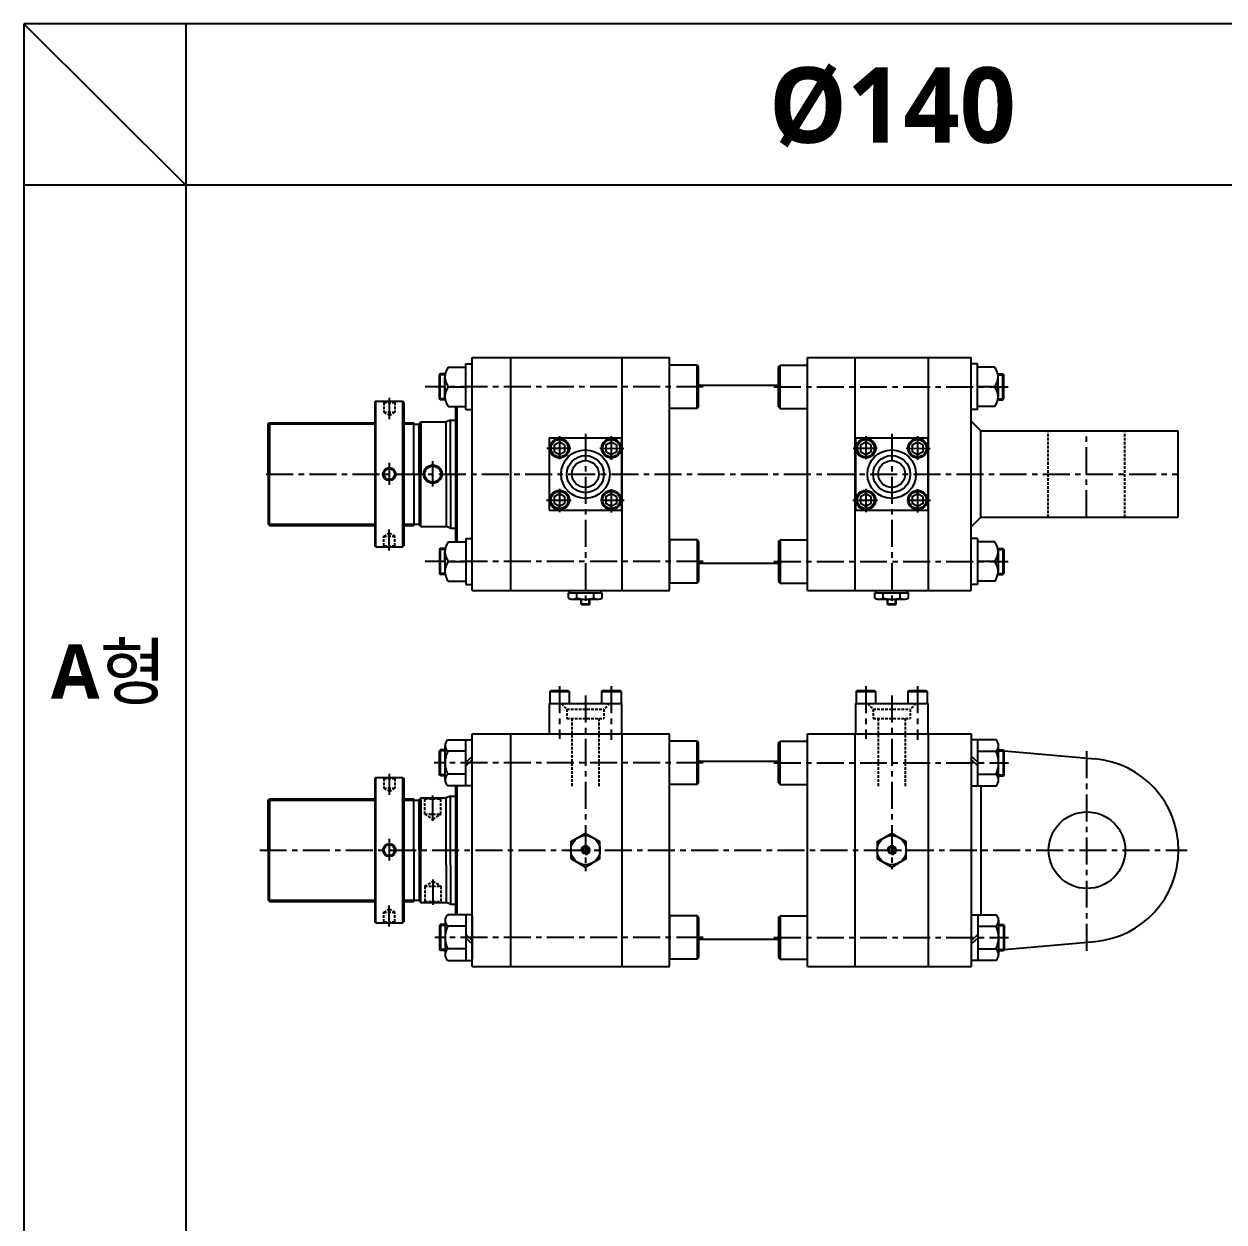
# Model space of a CAD drawing. Extents: x -819 to 10005, y 0 to 4179.
# Drawn here: x 0 to 1113, y 1111 to 2222 of the extents above; entities that cross this region are included whole.
import ezdxf

# ---------------------------------------------------------------- set-up
doc = ezdxf.new("R2010")
doc.units = 0
doc.header["$LTSCALE"] = 10
doc.header["$MEASUREMENT"] = 0
doc.linetypes.add('CENTERX2', pattern=[4, 2.5, -0.5, 0.5, -0.5])
doc.linetypes.add('HIDDEN', pattern=[0.375, 0.25, -0.125])
doc.layers.get('0').update_dxf_attribs({"linetype": 'CONTINUOUS'})
for name, color, linetype in [('CEN', 1, 'CENTERX2'), ('DIM', 2, 'CONTINUOUS'), ('ML', 7, 'CONTINUOUS')]:
    doc.layers.add(name, color=color, linetype=linetype)
doc.styles.add('문자', font='romans.shx')

msp = doc.modelspace()

# ---------------------------------------------------------------- linework, layer by layer
for p, q in [((10004.7, 2221.7), (0, 2221.7)), ((0, 2221.7), (0, 0)), ((150, 2072.2), (0, 2221.7)), ((150, 2221.7), (150, 0)), ((10004.7, 2072.2), (0, 2072.2)), ((900.1, 1885.3), (883.9, 1885.3)), ((887, 1844.3), (878, 1853.3)), ((887, 1764.3), (878, 1755.3)), ((900.1, 1723.3), (883.9, 1723.3)), ((908.8, 1547.8), (993, 1540.3)), ((908.8, 1363.4), (993, 1371))]:
    msp.add_line(p, q)
at = {"color": 7, "linetype": 'Continuous'}
for p, q in [((504.9, 1689.2), (504.9, 1694.3)), ((504.9, 1694.3), (511.2, 1694.3)), ((505.9, 1694.3), (505.9, 1696.3)), ((505.9, 1696.3), (535.1, 1696.3)), ((511.2, 1694.3), (536.1, 1694.3)), ((512.7, 1689.2), (512.7, 1694.3)), ((528.3, 1689.2), (528.3, 1694.3)), ((535.1, 1694.3), (535.1, 1696.3)), ((536.1, 1689.2), (536.1, 1694.3)), ((788.9, 1689.2), (788.9, 1694.3)), ((788.9, 1694.3), (795.2, 1694.3)), ((789.9, 1694.3), (789.9, 1696.3)), ((789.9, 1696.3), (819.1, 1696.3)), ((795.2, 1694.3), (820.1, 1694.3)), ((796.7, 1689.2), (796.7, 1694.3)), ((812.3, 1689.2), (812.3, 1694.3)), ((819.1, 1694.3), (819.1, 1696.3)), ((820.1, 1689.2), (820.1, 1694.3)), ((508, 1688.3), (532.9, 1688.3)), ((516.5, 1688.5), (516.5, 1688.5)), ((516.5, 1683.8), (516.5, 1688.3)), ((516.5, 1683.8), (517, 1683.3)), ((524.5, 1683.8), (516.5, 1683.8)), ((517, 1683.3), (524, 1683.3)), ((524.5, 1683.8), (524, 1683.3)), ((524.5, 1683.8), (524.5, 1688.3)), ((792, 1688.3), (816.9, 1688.3)), ((800.5, 1688.5), (800.5, 1688.5)), ((800.5, 1683.8), (800.5, 1688.3)), ((800.5, 1683.8), (801, 1683.3)), ((808.5, 1683.8), (800.5, 1683.8)), ((801, 1683.3), (808, 1683.3)), ((808.5, 1683.8), (808, 1683.3)), ((808.5, 1683.8), (808.5, 1688.3))]:
    msp.add_line(p, q, dxfattribs=at)
for points in [[(507, 1447.8), (520.5, 1440), (534, 1447.8), (534, 1463.4), (520.5, 1471.2), (507, 1463.4)], [(791, 1447.8), (804.5, 1440), (818, 1447.8), (818, 1463.4), (804.5, 1471.2), (791, 1463.4)], [(519, 1458.1), (517.6, 1455.6), (519, 1453.1), (521.9, 1453.1), (523.3, 1455.6), (521.9, 1458.1)], [(803, 1458.1), (801.6, 1455.6), (803, 1453.1), (805.9, 1453.1), (807.3, 1455.6), (805.9, 1458.1)]]:
    msp.add_lwpolyline(points, close=True, dxfattribs=at)
msp.add_circle((985.5, 1455.6), 35.5)
for centre, radius in [((520.5, 1455.6), 13.5), ((804.5, 1455.6), 13.5), ((520.5, 1455.6), 3.5), ((804.5, 1455.6), 3.5)]:
    msp.add_circle(centre, radius, dxfattribs=at)
for centre, radius, start, end in [((508, 1693.9), 5.62, 235.6158, 270), ((508.8, 1696.5), 8.22, 241.7006, 298.2994), ((520.5, 1719.6), 31.3, 255.6172, 270.0141), ((520.5, 1719.6), 31.3, 269.9859, 284.3828), ((532.2, 1696.5), 8.22, 241.7006, 298.2994), ((792, 1693.9), 5.62, 235.6158, 270), ((792.8, 1696.5), 8.22, 241.7006, 298.2994), ((804.5, 1719.6), 31.3, 255.6172, 270.0141), ((804.5, 1719.6), 31.3, 269.9859, 284.3828), ((816.2, 1696.5), 8.22, 241.7006, 298.2994)]:
    msp.add_arc(centre, radius, start, end, dxfattribs=at)
msp.add_arc((985.5, 1455.6), 85, 275.1133, 84.8867)
at = {"layer": 'CEN'}
for p, q in [((629.8, 1885.3), (371.8, 1885.3)), ((695.1, 1885.3), (912.3, 1885.3)), ((338.7, 1875), (338.7, 1855.4)), ((496.5, 1839.5), (496.5, 1818.3)), ((520.5, 1841.8), (520.5, 1685.7)), ((544.5, 1839.5), (544.5, 1817.5)), ((780.5, 1839.5), (780.5, 1818.3)), ((804.5, 1841.8), (804.5, 1681.9)), ((828.5, 1839.5), (828.5, 1817.5)), ((985, 1764.3), (985, 1844.3)), ((484.8, 1828.3), (507, 1828.3)), ((533.9, 1828.3), (556.2, 1828.2)), ((768.8, 1828.3), (791, 1828.3)), ((817.9, 1828.3), (840.2, 1828.2)), ((338.7, 1814.8), (338.7, 1794.5)), ((379, 1792.8), (379, 1816.3)), ((224.6, 1804.3), (1070, 1804.3)), ((484.5, 1780.3), (507.2, 1780.3)), ((496.5, 1790.8), (496.5, 1768.9)), ((534.5, 1780.3), (556.5, 1780.3)), ((544.5, 1790.4), (544.5, 1768.8)), ((768.5, 1780.3), (791.2, 1780.3)), ((780.5, 1790.8), (780.5, 1768.9)), ((818.5, 1780.3), (840.5, 1780.3)), ((828.5, 1790.4), (828.5, 1768.8)), ((338.7, 1733.5), (338.7, 1753.1)), ((629.8, 1723.3), (371.8, 1723.3)), ((695.1, 1723.3), (912.3, 1723.3)), ((496.5, 1607.6), (496.5, 1559)), ((544.5, 1607.6), (544.5, 1558)), ((780.5, 1607.6), (780.5, 1559)), ((828.5, 1607.6), (828.5, 1558)), ((520.5, 1598.9), (520.5, 1436.2)), ((804.5, 1598.9), (804.5, 1438)), ((985.5, 1362.3), (985.5, 1549)), ((629.8, 1536.6), (380.2, 1536.6)), ((695.1, 1536.6), (912.8, 1536.6)), ((338.7, 1526.4), (338.7, 1506.8)), ((379, 1482.9), (379, 1506.4)), ((338.7, 1466.1), (338.7, 1445.9)), ((218.5, 1455.6), (1078.5, 1455.6)), ((379, 1428.3), (379, 1404.8)), ((338.7, 1384.9), (338.7, 1404.4)), ((629.8, 1374.6), (380.8, 1374.6)), ((695.1, 1374.6), (912.8, 1374.6))]:
    msp.add_line(p, q, dxfattribs=at)
at = {"layer": 'DIM'}
for p, q in [((226.5, 1850.8), (325.2, 1850.8)), ((352.2, 1850.8), (361.5, 1850.8)), ((226.5, 1757.8), (325.2, 1757.8)), ((352.2, 1757.8), (361.5, 1757.8)), ((226.5, 1502.1), (325.2, 1502.1)), ((226.5, 1502.1), (325.2, 1502.1)), ((352.2, 1502.1), (361.5, 1502.1)), ((352.2, 1502.1), (361.5, 1502.1)), ((226.5, 1409.1), (325.2, 1409.1)), ((226.5, 1409.1), (325.2, 1409.1)), ((352.2, 1409.1), (361.5, 1409.1)), ((352.2, 1409.1), (361.5, 1409.1))]:
    msp.add_line(p, q, dxfattribs=at)
at = {"layer": 'ML'}
for p, q in [((393.3, 1903.6), (409.5, 1903.6)), ((409.5, 1864.1), (409.5, 1906.5)), ((409.5, 1906.5), (415.5, 1906.5)), ((415.5, 1696.3), (415.5, 1912.3)), ((415.5, 1912.3), (598.5, 1912.3)), ((415.5, 1696.3), (415.5, 1912.3)), ((451.5, 1696.3), (451.5, 1912.3)), ((554.5, 1696.3), (554.5, 1912.3)), ((554.5, 1696.3), (554.5, 1912.3)), ((598.5, 1696.3), (598.5, 1912.3)), ((624, 1905.3), (598.5, 1905.3)), ((598.5, 1865.3), (598.5, 1905.3)), ((624, 1865.3), (624, 1905.3)), ((625.5, 1903.8), (624, 1905.3)), ((625.5, 1866.8), (625.5, 1903.8)), ((699.5, 1903.8), (701, 1905.3)), ((699.5, 1866.8), (699.5, 1903.8)), ((701, 1905.3), (726.5, 1905.3)), ((701, 1865.3), (701, 1905.3)), ((726.5, 1696.3), (726.5, 1912.3)), ((726.5, 1912.3), (878, 1912.3)), ((770.5, 1696.3), (770.5, 1912.3)), ((838.5, 1696.3), (838.5, 1912.3)), ((883.9, 1906.5), (877.9, 1906.5)), ((878, 1696.3), (878, 1912.3)), ((883.9, 1864.1), (883.9, 1906.5)), ((900.1, 1903.6), (883.9, 1903.6)), ((385.9, 1897.3), (385.1, 1896.5)), ((385.1, 1874.1), (385.1, 1896.5)), ((385.9, 1873.3), (385.9, 1897.3)), ((390.3, 1897.3), (385.9, 1897.3)), ((390.3, 1885.3), (390.3, 1894.6)), ((903.1, 1897.3), (907.5, 1897.3)), ((903.1, 1885.3), (903.1, 1894.6)), ((907.5, 1873.3), (907.5, 1897.3)), ((907.5, 1897.3), (908.3, 1896.5)), ((908.3, 1874.1), (908.3, 1896.5)), ((390.3, 1874.6), (390.3, 1885.3)), ((390.3, 1885.3), (390.3, 1875.9)), ((393.3, 1885.3), (409.5, 1885.3)), ((625.5, 1886.8), (699.5, 1886.8)), ((903.1, 1874.6), (903.1, 1885.3)), ((903.1, 1885.3), (903.1, 1875.9)), ((326.2, 1871.8), (325.2, 1870.8)), ((325.2, 1870.8), (325.2, 1737.8)), ((326.2, 1736.8), (326.2, 1871.8)), ((326.2, 1871.8), (351.2, 1871.8)), ((351.2, 1736.8), (351.2, 1871.8)), ((351.2, 1871.8), (352.2, 1870.8)), ((352.2, 1870.8), (352.2, 1737.8)), ((385.9, 1873.3), (385.1, 1874.1)), ((390.3, 1873.3), (385.9, 1873.3)), ((903.1, 1873.3), (907.5, 1873.3)), ((907.5, 1873.3), (908.3, 1874.1)), ((393.3, 1866.9), (409.5, 1866.9)), ((400.5, 1741.6), (400.5, 1866.9)), ((401.5, 1741.6), (401.5, 1866.9)), ((409.5, 1864.1), (415.5, 1864.1)), ((624, 1865.3), (598.5, 1865.3)), ((625.5, 1866.8), (624, 1865.3)), ((699.5, 1866.8), (701, 1865.3)), ((701, 1865.3), (726.5, 1865.3)), ((883.9, 1864.1), (877.9, 1864.1)), ((900.1, 1866.9), (883.9, 1866.9)), ((226.5, 1850.8), (227.5, 1851.8)), ((226.5, 1804.3), (226.5, 1850.8)), ((227.5, 1851.8), (325.2, 1851.8)), ((227.5, 1851.8), (227.5, 1804.3)), ((352.2, 1851.8), (361.5, 1851.8)), ((361.5, 1804.3), (361.5, 1851.8)), ((361.5, 1850.7), (366.5, 1850.7)), ((366.5, 1851.3), (368, 1852.8)), ((366.5, 1804.3), (366.5, 1851.3)), ((368, 1852.8), (368, 1804.3)), ((368, 1852.8), (391.5, 1852.8)), ((395.5, 1854.3), (391.5, 1852.8)), ((391.5, 1804.3), (391.5, 1852.8)), ((395.5, 1854.3), (400.5, 1854.3)), ((395.5, 1804.3), (395.5, 1854.3)), ((487, 1837.8), (487, 1770.8)), ((487, 1837.8), (554, 1837.8)), ((554, 1837.8), (554, 1770.8)), ((771, 1837.8), (771, 1770.8)), ((771, 1837.8), (838, 1837.8)), ((838, 1837.8), (838, 1770.8)), ((887, 1844.3), (1070, 1844.3)), ((887, 1764.3), (887, 1844.3)), ((1070, 1764.3), (1070, 1844.3)), ((226.5, 1804.3), (226.5, 1757.8)), ((227.5, 1756.8), (227.5, 1804.3)), ((361.5, 1804.3), (361.5, 1756.8)), ((366.5, 1804.3), (366.5, 1757.3)), ((366.5, 1804.3), (366.5, 1757.3)), ((368, 1755.8), (368, 1804.3)), ((391.5, 1804.3), (391.5, 1755.8)), ((395.5, 1804.3), (395.5, 1754.3)), ((487, 1770.8), (554, 1770.8)), ((771, 1770.8), (838, 1770.8)), ((361.5, 1757.9), (366.5, 1757.9)), ((887, 1764.3), (1070, 1764.3)), ((226.5, 1757.8), (227.5, 1756.8)), ((227.5, 1756.8), (325.2, 1756.8)), ((352.2, 1756.8), (361.5, 1756.8)), ((366.5, 1757.3), (368, 1755.8)), ((368, 1755.8), (391.5, 1755.8)), ((395.5, 1754.3), (391.5, 1755.8)), ((395.5, 1754.3), (400.5, 1754.3)), ((326.2, 1736.8), (325.2, 1737.8)), ((326.2, 1736.8), (351.2, 1736.8)), ((351.2, 1736.8), (352.2, 1737.8)), ((393.3, 1741.6), (409.5, 1741.6)), ((409.5, 1744.5), (409.5, 1702.1)), ((409.5, 1744.5), (415.5, 1744.5)), ((598.5, 1743.3), (598.5, 1703.3)), ((624, 1743.3), (598.5, 1743.3)), ((624, 1743.3), (624, 1703.3)), ((625.5, 1741.8), (624, 1743.3)), ((625.5, 1741.8), (625.5, 1704.8)), ((699.5, 1741.8), (701, 1743.3)), ((699.5, 1741.8), (699.5, 1704.8)), ((701, 1743.3), (701, 1703.3)), ((701, 1743.3), (726.5, 1743.3)), ((883.9, 1744.5), (877.9, 1744.5)), ((883.9, 1744.5), (883.9, 1702.1)), ((900.1, 1741.6), (883.9, 1741.6)), ((385.9, 1735.3), (385.1, 1734.5)), ((385.1, 1734.5), (385.1, 1712.1)), ((385.9, 1735.3), (385.9, 1711.3)), ((390.3, 1735.3), (385.9, 1735.3)), ((390.3, 1733.9), (390.3, 1723.3)), ((390.3, 1723.3), (390.3, 1732.6)), ((903.1, 1735.3), (907.5, 1735.3)), ((903.1, 1733.9), (903.1, 1723.3)), ((903.1, 1723.3), (903.1, 1732.6)), ((907.5, 1735.3), (907.5, 1711.3)), ((907.5, 1735.3), (908.3, 1734.5)), ((908.3, 1734.5), (908.3, 1712.1)), ((390.3, 1723.3), (390.3, 1713.9)), ((393.3, 1723.3), (409.5, 1723.3)), ((625.5, 1721.8), (699.5, 1721.8)), ((903.1, 1723.3), (903.1, 1713.9)), ((385.9, 1711.3), (385.1, 1712.1)), ((390.3, 1711.3), (385.9, 1711.3)), ((393.3, 1704.9), (409.5, 1704.9)), ((624, 1703.3), (598.5, 1703.3)), ((625.5, 1704.8), (624, 1703.3)), ((699.5, 1704.8), (701, 1703.3)), ((701, 1703.3), (726.5, 1703.3)), ((900.1, 1704.9), (883.9, 1704.9)), ((903.1, 1711.3), (907.5, 1711.3)), ((907.5, 1711.3), (908.3, 1712.1)), ((409.5, 1702.1), (415.5, 1702.1)), ((415.5, 1696.3), (598.5, 1696.3)), ((726.5, 1696.3), (878, 1696.3)), ((883.9, 1702.1), (877.9, 1702.1)), ((487.5, 1602.6), (488.5, 1603.6)), ((487.5, 1602.6), (505.5, 1602.6)), ((487.5, 1602.6), (487.5, 1591.6)), ((488.5, 1603.6), (504.5, 1603.6)), ((504.5, 1603.6), (505.5, 1602.6)), ((505.5, 1602.6), (505.5, 1591.6)), ((535.5, 1602.6), (536.5, 1603.6)), ((535.5, 1602.6), (553.5, 1602.6)), ((535.5, 1602.6), (535.5, 1591.6)), ((536.5, 1603.6), (552.5, 1603.6)), ((552.5, 1603.6), (553.5, 1602.6)), ((553.5, 1602.6), (553.5, 1591.6)), ((771.5, 1602.6), (772.5, 1603.6)), ((771.5, 1602.6), (789.5, 1602.6)), ((771.5, 1602.6), (771.5, 1591.6)), ((772.5, 1603.6), (788.5, 1603.6)), ((788.5, 1603.6), (789.5, 1602.6)), ((789.5, 1602.6), (789.5, 1591.6)), ((819.5, 1602.6), (820.5, 1603.6)), ((819.5, 1602.6), (837.5, 1602.6)), ((819.5, 1602.6), (819.5, 1591.6)), ((820.5, 1603.6), (836.5, 1603.6)), ((836.5, 1603.6), (837.5, 1602.6)), ((837.5, 1602.6), (837.5, 1591.6)), ((487, 1591.6), (554, 1591.6)), ((487, 1591.6), (487, 1563.6)), ((554, 1591.6), (554, 1563.6)), ((771, 1591.6), (838, 1591.6)), ((771, 1591.6), (771, 1563.6)), ((838, 1591.6), (838, 1563.6)), ((392.8, 1557.8), (415.6, 1557.8)), ((409.6, 1515.4), (409.6, 1557.8)), ((415.5, 1347.6), (415.5, 1563.6)), ((415.5, 1563.6), (598.5, 1563.6)), ((451.5, 1347.6), (451.5, 1563.6)), ((554.5, 1347.6), (554.5, 1563.6)), ((554.5, 1347.6), (554.5, 1563.6)), ((598.5, 1347.6), (598.5, 1563.6)), ((726.5, 1347.6), (726.5, 1563.6)), ((726.5, 1563.6), (878.5, 1563.6)), ((770.5, 1347.6), (770.5, 1563.6)), ((838.5, 1347.6), (838.5, 1563.6)), ((901.2, 1557.8), (878.4, 1557.8)), ((878.5, 1347.6), (878.5, 1563.6)), ((884.4, 1515.4), (884.4, 1557.8)), ((386, 1548.6), (385.2, 1547.8)), ((385.2, 1525.4), (385.2, 1547.8)), ((386, 1524.6), (386, 1548.6)), ((390.4, 1548.6), (386, 1548.6)), ((390.4, 1536.6), (390.4, 1552.7)), ((409.6, 1547.3), (392.8, 1547.3)), ((415.5, 1516.6), (415.5, 1556.6)), ((415.5, 1516.6), (415.5, 1556.6)), ((415.5, 1516.6), (415.5, 1556.6)), ((598.5, 1516.6), (598.5, 1556.6)), ((624, 1556.6), (598.5, 1556.6)), ((624, 1516.6), (624, 1556.6)), ((625.5, 1555.1), (624, 1556.6)), ((625.5, 1518.1), (625.5, 1555.1)), ((699.5, 1555.1), (701, 1556.6)), ((699.5, 1518.1), (699.5, 1555.1)), ((701, 1516.6), (701, 1556.6)), ((701, 1556.6), (726.5, 1556.6)), ((884.4, 1547.3), (901.2, 1547.3)), ((903.6, 1536.6), (903.6, 1552.7)), ((903.6, 1548.6), (908, 1548.6)), ((908, 1524.6), (908, 1548.6)), ((908, 1548.6), (908.8, 1547.8)), ((908.8, 1525.4), (908.8, 1547.8)), ((390.4, 1526), (390.4, 1536.6)), ((409.6, 1537.1), (415.5, 1542.5)), ((409.6, 1533.9), (415.5, 1539.4)), ((625.5, 1538.1), (699.5, 1538.1)), ((884.4, 1537.1), (878.5, 1542.5)), ((884.4, 1533.9), (878.5, 1539.4)), ((903.6, 1526), (903.6, 1536.6)), ((386, 1524.6), (385.2, 1525.4)), ((390.4, 1524.6), (386, 1524.6)), ((390.4, 1520.3), (390.4, 1526)), ((409.6, 1526), (392.8, 1526)), ((884.4, 1526), (901.2, 1526)), ((903.6, 1520.3), (903.6, 1526)), ((903.6, 1524.6), (908, 1524.6)), ((908, 1524.6), (908.8, 1525.4)), ((326.2, 1523.1), (325.2, 1522.1)), ((325.2, 1522.1), (325.2, 1389.1)), ((326.2, 1388.1), (326.2, 1523.1)), ((326.2, 1523.1), (351.2, 1523.1)), ((351.2, 1388.1), (351.2, 1523.1)), ((351.2, 1523.1), (352.2, 1522.1)), ((352.2, 1522.1), (352.2, 1389.1)), ((415.6, 1515.4), (392.8, 1515.4)), ((400.5, 1395.8), (400.5, 1515.4)), ((400.5, 1395.8), (400.5, 1515.4)), ((401.5, 1395.8), (401.5, 1515.4)), ((624, 1516.6), (598.5, 1516.6)), ((625.5, 1518.1), (624, 1516.6)), ((699.5, 1518.1), (701, 1516.6)), ((701, 1516.6), (726.5, 1516.6)), ((878.4, 1515.4), (901.2, 1515.4)), ((887.5, 1395.8), (887.5, 1515.4)), ((226.5, 1502.1), (227.5, 1503.1)), ((226.5, 1502.1), (227.5, 1503.1)), ((226.5, 1455.6), (226.5, 1502.1)), ((226.5, 1455.6), (226.5, 1502.1)), ((227.5, 1503.1), (325.2, 1503.1)), ((227.5, 1503.1), (227.5, 1455.6)), ((227.5, 1503.1), (325.2, 1503.1)), ((227.5, 1503.1), (227.5, 1455.6)), ((352.2, 1503.1), (361.5, 1503.1)), ((352.2, 1503.1), (361.5, 1503.1)), ((361.5, 1455.6), (361.5, 1503.1)), ((361.5, 1455.6), (361.5, 1503.1)), ((361.5, 1502), (366.5, 1502)), ((361.5, 1502), (366.5, 1502)), ((366.5, 1502.6), (368, 1504.1)), ((366.5, 1455.6), (366.5, 1502.6)), ((368, 1504.1), (391.5, 1504.1)), ((368, 1504.1), (368, 1455.6)), ((395.5, 1505.6), (391.5, 1504.1)), ((391.5, 1442), (391.5, 1504.1)), ((395.5, 1442), (395.5, 1505.6)), ((395.5, 1505.6), (400.5, 1505.6)), ((226.5, 1455.6), (226.5, 1409.1)), ((226.5, 1455.6), (226.5, 1409.1)), ((227.5, 1408.1), (227.5, 1455.6)), ((227.5, 1408.1), (227.5, 1455.6)), ((361.5, 1455.6), (361.5, 1408.1)), ((361.5, 1455.6), (361.5, 1408.1)), ((366.5, 1455.6), (366.5, 1408.6)), ((366.5, 1455.6), (366.5, 1408.6)), ((368, 1407.1), (368, 1455.6)), ((391.5, 1442), (391.5, 1407.1)), ((395.5, 1442), (395.5, 1405.6)), ((226.5, 1409.1), (227.5, 1408.1)), ((226.5, 1409.1), (227.5, 1408.1)), ((227.5, 1408.1), (325.2, 1408.1)), ((227.5, 1408.1), (325.2, 1408.1)), ((352.2, 1408.1), (361.5, 1408.1)), ((352.2, 1408.1), (361.5, 1408.1)), ((361.5, 1409.2), (366.5, 1409.2)), ((361.5, 1409.2), (366.5, 1409.2)), ((366.5, 1408.6), (368, 1407.1)), ((368, 1407.1), (391.5, 1407.1)), ((395.5, 1405.6), (391.5, 1407.1)), ((395.5, 1405.6), (400.5, 1405.6)), ((390.4, 1390.9), (390.4, 1385.3)), ((415.6, 1395.8), (392.8, 1395.8)), ((409.6, 1395.8), (409.6, 1353.4)), ((415.5, 1394.6), (415.5, 1354.6)), ((415.5, 1394.6), (415.5, 1354.6)), ((624, 1394.6), (598.5, 1394.6)), ((598.5, 1394.6), (598.5, 1354.6)), ((624, 1394.6), (624, 1354.6)), ((625.5, 1393.1), (624, 1394.6)), ((625.5, 1393.1), (625.5, 1356.1)), ((699.5, 1393.1), (701, 1394.6)), ((699.5, 1393.1), (699.5, 1356.1)), ((701, 1394.6), (701, 1354.6)), ((701, 1394.6), (726.5, 1394.6)), ((878.4, 1395.8), (901.2, 1395.8)), ((884.4, 1395.8), (884.4, 1353.4)), ((903.6, 1390.9), (903.6, 1385.3)), ((326.2, 1388.1), (325.2, 1389.1)), ((326.2, 1388.1), (351.2, 1388.1)), ((351.2, 1388.1), (352.2, 1389.1)), ((386, 1386.6), (385.2, 1385.8)), ((385.2, 1385.8), (385.2, 1363.4)), ((386, 1386.6), (386, 1362.6)), ((390.4, 1386.6), (386, 1386.6)), ((390.4, 1385.3), (390.4, 1374.6)), ((409.6, 1385.3), (392.8, 1385.3)), ((884.4, 1385.3), (901.2, 1385.3)), ((903.6, 1386.6), (908, 1386.6)), ((903.6, 1385.3), (903.6, 1374.6)), ((908, 1386.6), (908, 1362.6)), ((908, 1386.6), (908.8, 1385.8)), ((908.8, 1385.8), (908.8, 1363.4)), ((390.4, 1374.6), (390.4, 1358.6)), ((409.6, 1377.3), (415.5, 1371.9)), ((409.6, 1374.1), (415.5, 1368.7)), ((625.5, 1373.1), (699.5, 1373.1)), ((884.4, 1377.3), (878.5, 1371.9)), ((884.4, 1374.1), (878.5, 1368.7)), ((903.6, 1374.6), (903.6, 1358.6)), ((386, 1362.6), (385.2, 1363.4)), ((390.4, 1362.6), (386, 1362.6)), ((409.6, 1364), (392.8, 1364)), ((884.4, 1364), (901.2, 1364)), ((903.6, 1362.6), (908, 1362.6)), ((908, 1362.6), (908.8, 1363.4)), ((392.8, 1353.4), (415.6, 1353.4)), ((415.5, 1347.6), (598.5, 1347.6)), ((624, 1354.6), (598.5, 1354.6)), ((625.5, 1356.1), (624, 1354.6)), ((699.5, 1356.1), (701, 1354.6)), ((701, 1354.6), (726.5, 1354.6)), ((726.5, 1347.6), (878.5, 1347.6)), ((901.2, 1353.4), (878.4, 1353.4))]:
    msp.add_line(p, q, dxfattribs=at)
at = {"layer": 'ML', "color": 2}
for p, q in [((390.3, 1896.5), (385.1, 1896.5)), ((903.1, 1896.5), (908.3, 1896.5)), ((390.3, 1874.1), (385.1, 1874.1)), ((903.1, 1874.1), (908.3, 1874.1)), ((390.3, 1734.5), (385.1, 1734.5)), ((903.1, 1734.5), (908.3, 1734.5)), ((390.3, 1712.1), (385.1, 1712.1)), ((903.1, 1712.1), (908.3, 1712.1)), ((517, 1688.5), (517, 1688.5)), ((517, 1683.3), (517, 1688.3)), ((524, 1683.3), (524, 1688.3)), ((801, 1688.5), (801, 1688.5)), ((801, 1683.3), (801, 1688.3)), ((808, 1683.3), (808, 1688.3)), ((390.4, 1547.8), (385.2, 1547.8)), ((903.6, 1547.8), (908.8, 1547.8)), ((390.4, 1525.4), (385.2, 1525.4)), ((903.6, 1525.4), (908.8, 1525.4)), ((390.4, 1385.8), (385.2, 1385.8)), ((903.6, 1385.8), (908.8, 1385.8)), ((390.4, 1363.4), (385.2, 1363.4)), ((903.6, 1363.4), (908.8, 1363.4))]:
    msp.add_line(p, q, dxfattribs=at)
at = {"layer": 'ML', "color": 2, "linetype": 'HIDDEN'}
for p, q in [((333.7, 1870.8), (332.7, 1871.8)), ((333.7, 1870.8), (343.7, 1870.8)), ((333.7, 1870.8), (333.7, 1861.8)), ((343.7, 1870.8), (344.7, 1871.8)), ((343.7, 1870.8), (343.7, 1861.8)), ((333.7, 1861.8), (338.7, 1858.6)), ((333.7, 1861.8), (343.7, 1861.8)), ((338.7, 1858.6), (343.7, 1861.8)), ((949.5, 1764.3), (949.5, 1844.3)), ((1020.5, 1764.3), (1020.5, 1844.3)), ((333.7, 1746.8), (338.7, 1749.9)), ((333.7, 1746.8), (343.7, 1746.8)), ((333.7, 1737.8), (333.7, 1746.8)), ((338.7, 1749.9), (343.7, 1746.8)), ((343.7, 1737.8), (343.7, 1746.8)), ((333.7, 1737.8), (332.7, 1736.8)), ((333.7, 1737.8), (343.7, 1737.8)), ((343.7, 1737.8), (344.7, 1736.8)), ((498, 1591.6), (503.2, 1586.4)), ((543, 1591.6), (537.7, 1586.4)), ((782, 1591.6), (787.2, 1586.4)), ((827, 1591.6), (821.7, 1586.4)), ((503.2, 1586.4), (537.7, 1586.4)), ((503.2, 1586.4), (503.2, 1577.6)), ((537.7, 1586.4), (537.7, 1577.6)), ((787.2, 1586.4), (821.7, 1586.4)), ((787.2, 1586.4), (787.2, 1577.6)), ((821.7, 1586.4), (821.7, 1577.6)), ((503.2, 1577.6), (537.7, 1577.6)), ((508, 1577.6), (508, 1514.5)), ((533, 1577.6), (533, 1514.5)), ((787.2, 1577.6), (821.7, 1577.6)), ((792, 1577.6), (792, 1514.5)), ((817, 1577.6), (817, 1514.5)), ((333.7, 1522.1), (332.7, 1523.1)), ((333.7, 1522.1), (343.7, 1522.1)), ((333.7, 1522.1), (333.7, 1513.1)), ((333.7, 1513.1), (343.7, 1513.1)), ((333.7, 1513.1), (338.7, 1510)), ((338.7, 1510), (343.7, 1513.1)), ((343.7, 1522.1), (344.7, 1523.1)), ((343.7, 1522.1), (343.7, 1513.1)), ((371.5, 1503.1), (370.5, 1504.1)), ((371.5, 1489.1), (371.5, 1503.1)), ((371.5, 1503.1), (386.5, 1503.1)), ((386.5, 1503.1), (387.5, 1504.1)), ((386.5, 1489.1), (386.5, 1503.1)), ((371.5, 1489.1), (386.5, 1489.1)), ((371.5, 1489.1), (379, 1484.4)), ((379, 1484.4), (386.5, 1489.1)), ((371.5, 1422.1), (379, 1426.9)), ((379, 1426.9), (386.5, 1422.1)), ((371.5, 1422.1), (386.5, 1422.1)), ((371.5, 1422.1), (371.5, 1408.1)), ((386.5, 1422.1), (386.5, 1408.1)), ((371.5, 1408.1), (370.5, 1407.1)), ((371.5, 1408.1), (386.5, 1408.1)), ((386.5, 1408.1), (387.5, 1407.1)), ((333.7, 1398.1), (338.7, 1401.3)), ((333.7, 1398.1), (343.7, 1398.1)), ((333.7, 1389.1), (333.7, 1398.1)), ((338.7, 1401.3), (343.7, 1398.1)), ((343.7, 1389.1), (343.7, 1398.1)), ((333.7, 1389.1), (332.7, 1388.1)), ((333.7, 1389.1), (343.7, 1389.1)), ((343.7, 1389.1), (344.7, 1388.1))]:
    msp.add_line(p, q, dxfattribs=at)
at = {"layer": 'ML'}
for points in [[(501.5, 1831.1), (496.5, 1834), (491.5, 1831.1), (491.5, 1825.4), (496.5, 1822.5), (501.5, 1825.4)], [(549.5, 1831.1), (544.5, 1834), (539.5, 1831.1), (539.5, 1825.4), (544.5, 1822.5), (549.5, 1825.4)], [(785.5, 1831.1), (780.5, 1834), (775.5, 1831.1), (775.5, 1825.4), (780.5, 1822.5), (785.5, 1825.4)], [(833.5, 1831.1), (828.5, 1834), (823.5, 1831.1), (823.5, 1825.4), (828.5, 1822.5), (833.5, 1825.4)], [(501.5, 1783.1), (496.5, 1786), (491.5, 1783.1), (491.5, 1777.4), (496.5, 1774.5), (501.5, 1777.4)], [(549.5, 1783.1), (544.5, 1786), (539.5, 1783.1), (539.5, 1777.4), (544.5, 1774.5), (549.5, 1777.4)], [(785.5, 1783.1), (780.5, 1786), (775.5, 1783.1), (775.5, 1777.4), (780.5, 1774.5), (785.5, 1777.4)], [(833.5, 1783.1), (828.5, 1786), (823.5, 1783.1), (823.5, 1777.4), (828.5, 1774.5), (833.5, 1777.4)]]:
    msp.add_lwpolyline(points, close=True, dxfattribs=at)
for centre, radius in [((496.5, 1828.3), 9), ((496.5, 1828.3), 8), ((544.5, 1828.3), 9), ((544.5, 1828.3), 8), ((780.5, 1828.3), 9), ((780.5, 1828.3), 8), ((828.5, 1828.3), 9), ((828.5, 1828.3), 8), ((520.5, 1804.3), 22.5), ((804.5, 1804.3), 22.5), ((520.5, 1804.3), 17.2), ((520.5, 1804.3), 12.5), ((804.5, 1804.3), 17.2), ((804.5, 1804.3), 12.5), ((338.7, 1804.3), 6), ((338.7, 1804.3), 5), ((338.7, 1804.3), 5), ((379, 1804.3), 8.5), ((379, 1804.3), 7.5), ((496.5, 1780.3), 9), ((496.5, 1780.3), 8), ((544.5, 1780.3), 9), ((544.5, 1780.3), 8), ((780.5, 1780.3), 9), ((780.5, 1780.3), 8), ((828.5, 1780.3), 9), ((828.5, 1780.3), 8), ((338.7, 1455.6), 6), ((338.7, 1455.6), 5), ((338.7, 1455.6), 5)]:
    msp.add_circle(centre, radius, dxfattribs=at)
for centre, radius, start, end in [((406, 1894.4), 15.7, 144.113, 215.887), ((887.4, 1894.4), 15.7, 324.113, 35.887), ((406, 1876.1), 15.7, 144.113, 215.887), ((887.4, 1876.1), 15.7, 324.113, 35.887), ((406, 1732.4), 15.7, 144.113, 215.887), ((887.4, 1732.4), 15.7, 324.113, 35.887), ((406, 1714.1), 15.7, 144.113, 215.887), ((887.4, 1714.1), 15.7, 324.113, 35.887), ((397.4, 1552.5), 7.02, 131.1622, 228.8378), ((896.6, 1552.5), 7.02, 311.1622, 48.8378), ((415.1, 1536.6), 24.7, 154.5407, 205.4593), ((878.9, 1536.6), 24.7, 334.5407, 25.4593), ((397.4, 1520.7), 7.01, 130.9935, 229.0065), ((896.6, 1520.7), 7.01, 310.9935, 49.0065), ((397.4, 1390.5), 7.01, 130.9935, 229.0065), ((896.6, 1390.5), 7.01, 310.9935, 49.0065), ((415.1, 1374.6), 24.7, 154.5407, 205.4593), ((878.9, 1374.6), 24.7, 334.5407, 25.4593), ((397.4, 1358.7), 7.02, 131.1622, 228.8378), ((896.6, 1358.7), 7.02, 311.1622, 48.8378)]:
    msp.add_arc(centre, radius, start, end, dxfattribs=at)
at = {"layer": 'ML', "color": 2}
for centre in [(520.5, 1455.6), (804.5, 1455.6)]:
    msp.add_arc(centre, 4, 270, 180, dxfattribs=at)

# ---------------------------------------------------------------- texts
at = {"attachment_point": 1, "style": '문자'}
for s, width, gutter_width, heights, insert, char_height in [('{\\fMalgun Gothic|b1|i0|c129|p50;%%C140}', 124.533, 16, [-75.6], (690.6, 2181.5), 70), ('{\\fMalgun Gothic|b1|i0|c129|p50;A형}', 655.383, 160, [-66.4], (25, 1646.2), 50)]:
    msp.add_mtext_dynamic_manual_height_columns(s, width=width, gutter_width=gutter_width, heights=heights, dxfattribs=dict(at, insert=insert, char_height=char_height))

doc.saveas('drawing.dxf')
